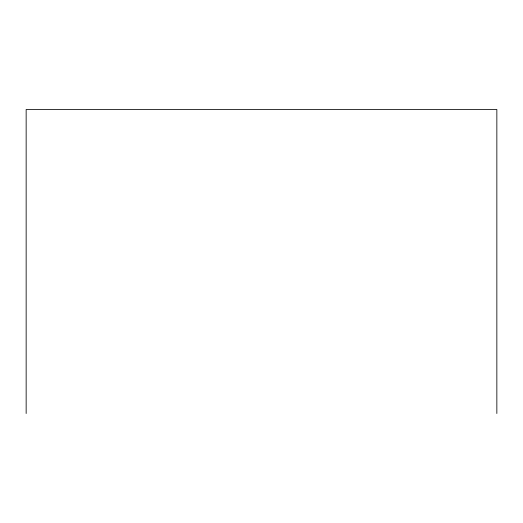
<?xml version="1.0" encoding="UTF-8"?>
<svg xmlns="http://www.w3.org/2000/svg" width="523" height="523" viewBox="0 0 523 523"><rect width="100%" height="100%" fill="white"/><g stroke="black" fill="none" stroke-linecap="round" stroke-linejoin="round"><path stroke-width="0.78" d="M496.85 413.51L496.85 109.49L26.15 109.49L26.15 413.51"/></g></svg>
